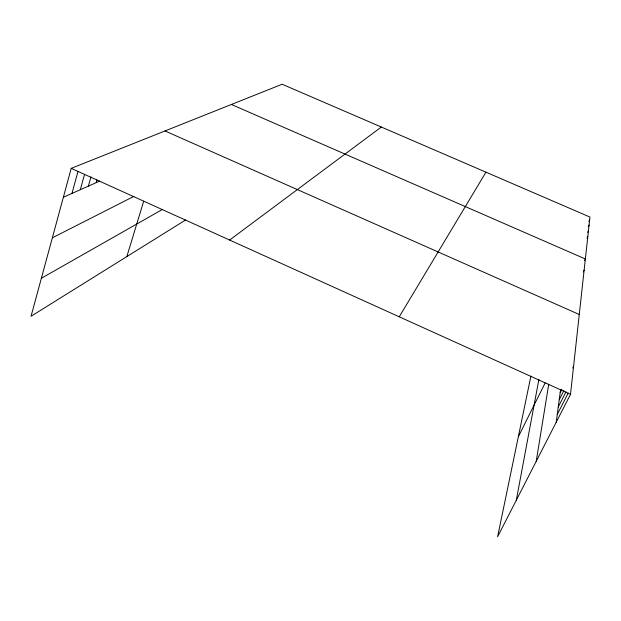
<?xml version="1.0" encoding="UTF-8"?>
<svg xmlns="http://www.w3.org/2000/svg" width="621" height="621" viewBox="0 0 621 621"><rect width="100%" height="100%" fill="white"/><g stroke="black" fill="none" stroke-linecap="round" stroke-linejoin="round"><path stroke-width="0.93" d="M530.893 376.147L497.607 536.761L570.513 394.319L589.95 217.055L282.144 84.239L71.213 168.353L31.05 316.268L185.687 219.927M556.23 422.226L560.616 389.351M536.218 461.325L548.739 384.213M516.299 500.247L538.896 379.431M71.958 193.426L78.013 171.373M80.295 189.723L84.565 174.315M88.376 186.121L90.961 176.884M96.224 182.628L96.992 179.896M126.847 256.582L143.668 201.212M588.817 221.418L589.663 219.671M588.25 226.75L589.073 225.058M587.621 232.378L588.46 230.655M587 238.169L587.815 236.492M584.508 260.696L585.355 258.98L231.392 104.475M583.282 271.936L584.12 270.236M518.349 436.703L545.16 382.909M560.165 392.751L561.896 389.336M572.725 367.981L573.587 366.266M559.226 399.769L563.915 390.547M558.256 407.011L566.042 391.727M557.262 414.494L568.246 392.984M399.249 316.811L485.948 172.18M229.615 240.04L381.325 127.033M41.374 278.255L162.391 209.463M52.358 237.804L133.903 196.376M63.365 197.253L99.608 181.122M165.007 130.953L579.269 314.498M71.213 168.353L570.513 394.319"/></g></svg>
